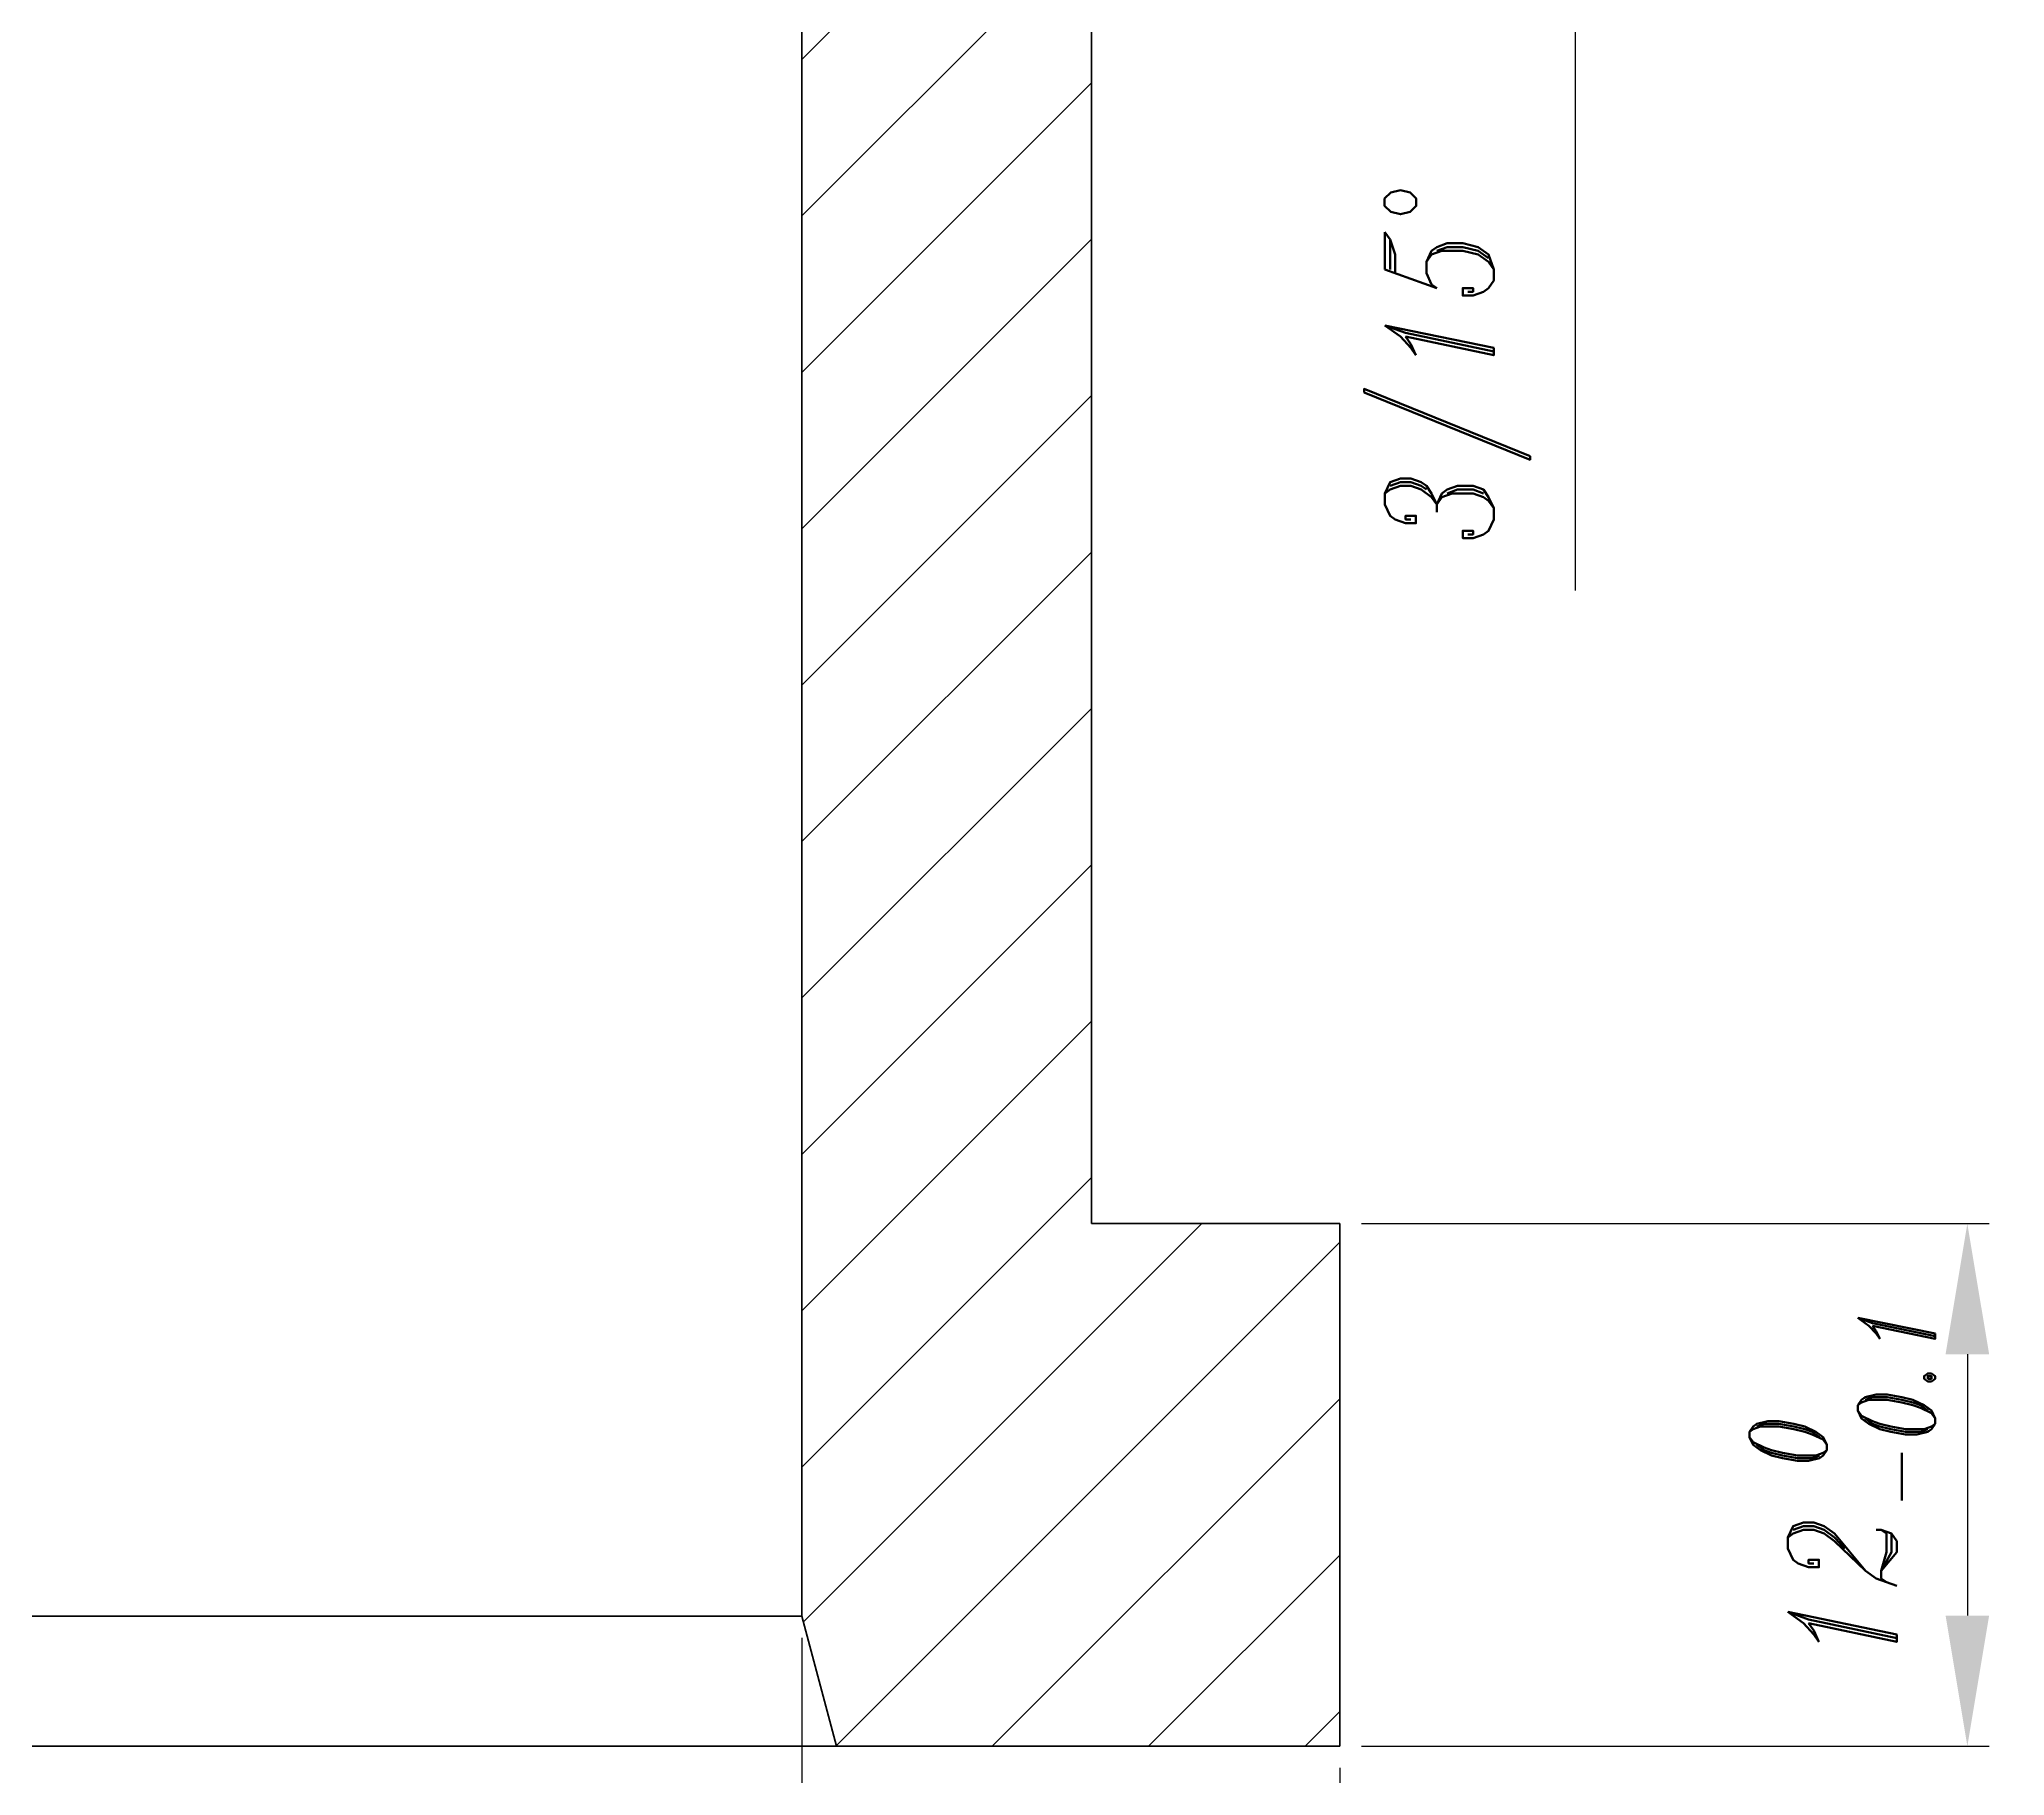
# Model space of a CAD drawing. Extents: x 678 to 975, y 7 to 427.
# Drawn here: x 832.37 to 877.49, y 150.78 to 190.66 of the extents above; entities that cross this region are included whole.
import ezdxf

# ---------------------------------------------------------------- set-up
doc = ezdxf.new("R2010")
doc.units = 0
doc.header["$LTSCALE"] = 0.2
doc.layers.get('0').update_dxf_attribs({"linetype": 'CONTINUOUS', "lineweight": 15})
doc.layers.get('DEFPOINTS').update_dxf_attribs({"linetype": 'CONTINUOUS'})
doc.layers.add('3', color=3, linetype='CONTINUOUS', lineweight=35)
doc.layers.add('8', color=252, linetype='CONTINUOUS', lineweight=15)
doc.styles.add('ITALICT', font='ITALICT.shx', dxfattribs={"width": 0.8, "height": 2.5})
doc.styles.get("Standard").update_dxf_attribs({"font": 'romans.shx'})
doc.dimstyles.get("Standard").update_dxf_attribs({"dimtxt": 0.18, "dimasz": 0.18, "dimexe": 0.18, "dimexo": 0.0625, "dimgap": 0.09, "dimtad": 0, "dimdec": 4, "dimdsep": 46, "dimtxsty": 'Standard', "dimcen": 0.09, "dimadec": 0, "dimazin": 2, "dimtfac": 1, "dimtdec": 4, "dimtofl": 0, "dimtmove": 0, "dimatfit": 3, "dimfxl": 1, "dimtolj": 1, "dimtzin": 0, "dimarcsym": 0})

# ---------------------------------------------------------------- blocks, each defined once
blk = doc.blocks.new('*D6')
at = {"color": 0, "linetype": 'ByBlock', "lineweight": -2, "transparency": 16777216}
for p, q in [((804.577, 153.941), (804.577, 131.799)), ((849.877, 153.941), (849.877, 131.799)), ((807.577, 132.299), (846.877, 132.299))]:
    blk.add_line(p, q, dxfattribs=at)
at = {"color": 0, "transparency": 16777216}
for points in [[(807.577, 132.799), (807.577, 131.799), (804.577, 132.299)], [(846.877, 132.799), (846.877, 131.799), (849.877, 132.299)]]:
    blk.add_solid(points, dxfattribs=at)
at = {"layer": 'DEFPOINTS', "color": 0, "transparency": 16777216}
for p in [(804.577, 154.441), (849.877, 154.441), (849.877, 132.299)]:
    blk.add_point(p, dxfattribs=at)
at = {"color": 0, "transparency": 16777216, "insert": (827.033, 134.349), "char_height": 2.5, "attachment_point": 5, "style": 'ITALICT'}
blk.add_mtext('\\A1;%%C45.3{}{\\H0.71x;\\C3;%%p0.05}', dxfattribs=at)
blk = doc.blocks.new('*D7')
at = {"color": 0, "linetype": 'ByBlock', "lineweight": -2, "transparency": 16777216}
for p, q in [((792.227, 150.955), (792.227, 122.799)), ((862.227, 150.955), (862.227, 122.799)), ((795.227, 123.299), (859.227, 123.299))]:
    blk.add_line(p, q, dxfattribs=at)
at = {"color": 0, "transparency": 16777216}
for points in [[(795.227, 123.799), (795.227, 122.799), (792.227, 123.299)], [(859.227, 123.799), (859.227, 122.799), (862.227, 123.299)]]:
    blk.add_solid(points, dxfattribs=at)
at = {"layer": 'DEFPOINTS', "color": 0, "transparency": 16777216}
for p in [(792.227, 151.455), (862.227, 151.455), (862.227, 123.299)]:
    blk.add_point(p, dxfattribs=at)
at = {"color": 0, "transparency": 16777216, "insert": (827.227, 125.349), "char_height": 2.5, "attachment_point": 5, "style": 'ITALICT'}
blk.add_mtext('\\A1;%%C70', dxfattribs=at)
blk = doc.blocks.new('*D4')
at = {"color": 0, "linetype": 'ByBlock', "lineweight": -2, "transparency": 16777216}
for p, q in [((862.727, 163.455), (877.136, 163.455)), ((876.636, 160.455), (876.636, 154.455)), ((862.727, 151.455), (877.136, 151.455))]:
    blk.add_line(p, q, dxfattribs=at)
at = {"color": 0, "transparency": 16777216}
for points in [[(876.136, 160.455), (877.136, 160.455), (876.636, 163.455)], [(876.136, 154.455), (877.136, 154.455), (876.636, 151.455)]]:
    blk.add_solid(points, dxfattribs=at)
at = {"layer": 'DEFPOINTS', "color": 0, "transparency": 16777216}
for p in [(862.227, 163.455), (862.227, 151.455), (876.636, 151.455)]:
    blk.add_point(p, dxfattribs=at)
at = {"color": 0, "transparency": 16777216, "insert": (873.765, 157.455), "char_height": 2.5, "attachment_point": 5, "rotation": 90, "style": 'ITALICT'}
blk.add_mtext('\\A1;12{}{\\H0.71x;\\C3;\\S 0^ -0.1;}', dxfattribs=at)
blk = doc.blocks.new('*D14')
at = {"color": 0, "linetype": 'ByBlock', "lineweight": -2, "transparency": 16777216}
for p, q in [((797.927, 182.955), (797.927, 241.75)), ((856.527, 193.255), (856.527, 241.75)), ((800.927, 241.25), (853.527, 241.25))]:
    blk.add_line(p, q, dxfattribs=at)
at = {"color": 0, "transparency": 16777216}
for points in [[(800.927, 241.75), (800.927, 240.75), (797.927, 241.25)], [(853.527, 241.75), (853.527, 240.75), (856.527, 241.25)]]:
    blk.add_solid(points, dxfattribs=at)
at = {"layer": 'DEFPOINTS', "color": 0, "transparency": 16777216}
for p in [(856.527, 241.25), (856.527, 192.755), (797.927, 182.455)]:
    blk.add_point(p, dxfattribs=at)
at = {"color": 0, "transparency": 16777216, "insert": (827.227, 244.121), "char_height": 2.5, "attachment_point": 5, "style": 'ITALICT'}
blk.add_mtext('\\A1;%%C58.6{}{\\H0.71x;\\C3;\\S 0^ -0.2;}', dxfattribs=at)
blk = doc.blocks.new('*D17')
at = {"color": 0, "linetype": 'ByBlock', "lineweight": -2, "transparency": 16777216}
for p, q in [((867.636, 200.455), (867.636, 203.455)), ((856.227, 197.455), (868.136, 197.455)), ((867.636, 197.455), (867.636, 194.455)), ((857.031, 194.455), (868.136, 194.455)), ((867.636, 191.455), (867.636, 177.998))]:
    blk.add_line(p, q, dxfattribs=at)
at = {"color": 0, "transparency": 16777216}
for points in [[(867.136, 200.455), (868.136, 200.455), (867.636, 197.455)], [(867.136, 191.455), (868.136, 191.455), (867.636, 194.455)]]:
    blk.add_solid(points, dxfattribs=at)
at = {"layer": 'DEFPOINTS', "color": 0, "transparency": 16777216}
for p in [(855.727, 197.455), (867.636, 197.455), (856.531, 194.455)]:
    blk.add_point(p, dxfattribs=at)
at = {"color": 0, "transparency": 16777216, "insert": (864.931, 183.227), "char_height": 2.5, "attachment_point": 5, "rotation": 90, "style": 'ITALICT'}
blk.add_mtext('\\A1;3/15°', dxfattribs=at)

msp = doc.modelspace()

# ---------------------------------------------------------------- hatches: boundary and pattern name
at = {"layer": '8'}
h = msp.add_hatch(dxfattribs=at)
h.set_pattern_fill('ANSI31', color=256, scale=0.8)
h.set_pattern_definition([(45, (0, -16.7002), (-1.796051, 1.796051), [])])
edge = h.paths.add_edge_path()
edge.add_line((809.92493, 191.15519), (812.92715, 196.35519))
edge.add_line((812.92715, 196.35519), (812.92715, 207.85519))
edge.add_arc((811.42715, 207.85519), 1.5, 0, 90)
edge.add_line((811.42715, 209.35519), (805.42715, 209.35519))
edge.add_line((805.42715, 209.35519), (804.62715, 206.36955))
edge.add_line((804.62715, 206.36955), (804.62715, 197.45519))
edge.add_line((804.62715, 197.45519), (800.22715, 197.45519))
edge.add_line((800.22715, 197.45519), (800.22715, 182.45519))
edge.add_line((800.22715, 182.45519), (797.92715, 182.45519))
edge.add_line((797.92715, 182.45519), (797.92715, 160.55519))
edge.add_line((797.92715, 160.55519), (792.22715, 160.55519))
edge.add_line((792.22715, 160.55519), (792.22715, 151.45519))
edge.add_line((792.22715, 151.45519), (803.7733, 151.45519))
edge.add_line((803.7733, 151.45519), (804.57715, 154.45519))
edge.add_line((804.57715, 154.45519), (804.57715, 191.15519))
edge.add_line((804.57715, 191.15519), (809.92493, 191.15519))
edge = h.paths.add_edge_path()
edge.add_line((856.52715, 194.46955), (855.72715, 197.45519))
edge.add_line((855.72715, 197.45519), (849.82715, 197.45519))
edge.add_line((849.82715, 197.45519), (849.82715, 206.36955))
edge.add_line((849.82715, 206.36955), (849.02715, 209.35519))
edge.add_line((849.02715, 209.35519), (843.02715, 209.35519))
edge.add_arc((843.02715, 207.85519), 1.5, 90, 180)
edge.add_line((841.52715, 207.85519), (841.52715, 196.35519))
edge.add_line((841.52715, 196.35519), (844.52937, 191.15519))
edge.add_line((844.52937, 191.15519), (849.87715, 191.15519))
edge.add_line((849.87715, 191.15519), (849.87715, 154.44083))
edge.add_line((849.87715, 154.44083), (850.67715, 151.45519))
edge.add_line((850.67715, 151.45519), (862.22715, 151.45519))
edge.add_line((862.22715, 151.45519), (862.22715, 163.45519))
edge.add_line((862.22715, 163.45519), (856.52715, 163.45519))
edge.add_line((856.52715, 163.45519), (856.52715, 194.46955))

# ---------------------------------------------------------------- linework, layer by layer
at = {"layer": '3'}
for p, q in [((856.52715, 194.46955), (856.52715, 163.45519)), ((849.87715, 191.15519), (849.87715, 154.44083)), ((849.87715, 190.15519), (849.87715, 154.44083)), ((856.52715, 163.45519), (862.22715, 163.45519)), ((862.22715, 163.45519), (862.22715, 151.45519)), ((849.87715, 154.44083), (827.22715, 154.44083)), ((849.87715, 154.44083), (850.67715, 151.45519)), ((827.22715, 151.45519), (862.22715, 151.45519))]:
    msp.add_line(p, q, dxfattribs=at)

# ---------------------------------------------------------------- dimensions: what is measured, and where the dimension line sits
for base, p1, p2, text, override, picture, middle in [((856.52715, 241.24977), (797.92715, 182.45519), (856.52715, 192.75519), '<>{}{\\H0.71x;\\C3;\\S 0^ -0.2;}', {"dimasz": 3, "dimexe": 0.5, "dimexo": 0.5, "dimgap": 0.8, "dimtad": 1, "dimpost": '%%C<>', "dimtxsty": 'ITALICT', "dimtp": 0, "dimtm": 0.2, "dimtdec": 2, "dimtmove": 0, "dimfxl": 1.5, "dimtzin": 8, "dimarcsym": 1}, '*D14', (827.22715, 241.24977)), ((849.87715, 132.29876), (804.57715, 154.44083), (849.87715, 154.44083), '<>{}{\\H0.71x;\\C3;%%p0.05}', {"dimasz": 3, "dimexe": 0.5, "dimexo": 0.5, "dimgap": 0.8, "dimtad": 1, "dimpost": '%%C<>', "dimtxsty": 'ITALICT', "dimtp": 0.05, "dimtm": 0.05, "dimtdec": 2, "dimtmove": 0, "dimfxl": 1.5, "dimtzin": 8, "dimarcsym": 1}, '*D6', (827.03322, 132.29876))]:
    dim = msp.add_linear_dim(base=base, p1=p1, p2=p2, text=text, dimstyle='Standard', override=override)
    dim.commit()
    dim.dimension.update_dxf_attribs({"geometry": picture, "text_midpoint": middle, "dimtype": 160})
for base, p1, p2, text, override, picture, middle in [((867.63598, 197.45519), (856.531, 194.45519), (855.72715, 197.45519), '<>/15°', {"dimasz": 3, "dimexe": 0.5, "dimexo": 0.5, "dimgap": 0.8, "dimtad": 1, "dimpost": '<>', "dimtxsty": 'ITALICT', "dimtm": 0.2, "dimtdec": 2, "dimtofl": 1, "dimtmove": 0, "dimfxl": 1.5, "dimtzin": 8, "dimarcsym": 1}, '*D17', (867.63598, 183.22662)), ((876.63598, 151.45519), (862.22715, 163.45519), (862.22715, 151.45519), '<>{}{\\H0.71x;\\C3;\\S 0^ -0.1;}', {"dimasz": 3, "dimexe": 0.5, "dimexo": 0.5, "dimgap": 0.8, "dimtad": 1, "dimpost": '<>', "dimtxsty": 'ITALICT', "dimtm": 0.1, "dimtdec": 2, "dimtmove": 0, "dimfxl": 1.5, "dimtzin": 8, "dimarcsym": 1}, '*D4', (876.63598, 157.45519))]:
    dim = msp.add_linear_dim(base=base, p1=p1, p2=p2, angle=90, text=text, dimstyle='Standard', override=override)
    dim.commit()
    dim.dimension.update_dxf_attribs({"geometry": picture, "text_midpoint": middle, "dimtype": 160})
dim = msp.add_linear_dim(base=(862.22715, 123.29876), p1=(792.22715, 151.45519), p2=(862.22715, 151.45519), dimstyle='Standard', override={"dimasz": 3, "dimexe": 0.5, "dimexo": 0.5, "dimgap": 0.8, "dimtad": 1, "dimpost": '%%C<>', "dimtxsty": 'ITALICT', "dimtp": 0.05, "dimtm": 0.05, "dimtdec": 2, "dimtmove": 0, "dimfxl": 1.5, "dimtzin": 8, "dimarcsym": 1})
dim.commit()
dim.dimension.update_dxf_attribs({"geometry": '*D7', "text_midpoint": (827.22715, 123.29876), "dimtype": 160})

doc.saveas('drawing.dxf')
